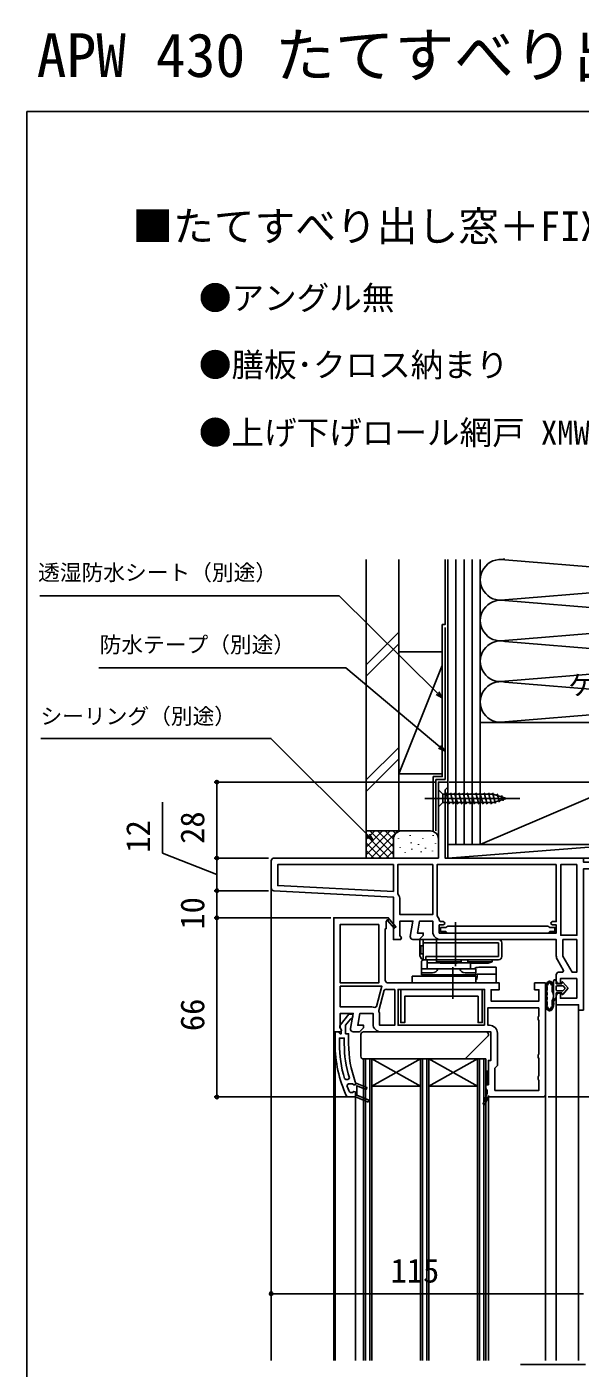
# Model space of a CAD drawing. Units: millimetres, scale not verified. Extents: x -525 to 525, y -783 to 778.
# Drawn here: x -525 to -321.2, y 284.4 to 778.5 of the extents above; entities that cross this region are included whole.
import ezdxf
from ezdxf.enums import TextEntityAlignment as Align

# ---------------------------------------------------------------- set-up
doc = ezdxf.new("R2010")
doc.units = ezdxf.units.MM
doc.header["$LTSCALE"] = 4
for name, color, linetype in [('0-2_USER1', 3, 'Continuous'), ('0-3_YKK_11', 7, 'Continuous'), ('0-5_YKK_12', 2, 'Continuous'), ('0-6_YKK_13', 4, 'Continuous'), ('0-8_YKK_D', 6, 'Continuous'), ('0-9_YKK_ZWAK', 7, 'Continuous'), ('0-A_YSS_K', 3, 'Continuous'), ('0-B_YSS_KE', 3, 'Continuous')]:
    doc.layers.add(name, color=color, linetype=linetype)
doc.styles.add('ＭＳ ゴシック', font='')
doc.styles.get('ＭＳ ゴシック').set_extended_font_data('MS Gothic')

msp = doc.modelspace()

# ---------------------------------------------------------------- linework, layer by layer
at = {"layer": '0-3_YKK_11'}
for p, q in [((-435, 461.249), (-435, 471.3)), ((-330, 427.1), (-330, 429.3)), ((-392, 423.9), (-389.5, 423.9))]:
    msp.add_line(p, q, dxfattribs=at)
for points in [[(-434, 472.3), (-373.4, 472.3), (-373.4, 500.3), (-370, 500.3), (-370, 498.4), (-370.5, 497.9), (-371, 497.4), (-371, 472.3), (-320, 472.3), (-320, 470.8), (-307.5, 470.8), (-307.5, 472.3), (-305, 472.3), (-305, 468.3), (-320, 468.3), (-320, 416.3), (-321.8, 416.3), (-321.8, 418.3), (-330, 418.3), (-330, 421.6)], [(-388.282, 458.935), (-388.4, 459.258), (-388.4, 469.9), (-375.5, 469.9)], [(-375.5, 469.9), (-375.5, 451.5), (-387.6, 451.5), (-387.6, 457.067)], [(-330, 469.9), (-373.9, 469.9), (-373.9, 451.1), (-373.762, 450.755)], [(-331.4, 448.9), (-330, 448.9), (-330, 469.9)], [(-383.785, 443.474), (-382.793, 449.1), (-387.6, 449.1), (-387.6, 443.744), (-387.058, 442.876), (-387.377, 442.3), (-390, 442.3), (-390, 457.942), (-434.052, 460.25)], [(-412, 408.3), (-412, 450.3), (-392.134, 450.3), (-392, 450.377), (-389.095, 446.959), (-389.705, 446.441), (-392.016, 449.161)], [(-392.394, 449.226), (-392.7, 449.049), (-392.7, 446.3), (-393, 446.3), (-393, 427.3)], [(-375.5, 445.2), (-375.5, 449.1), (-380.356, 449.1), (-381.132, 444.7), (-379, 444.7), (-379, 443.8), (-380.5, 442.3), (-382.8, 442.3)], [(-373.113, 449.348), (-372.616, 448.9), (-371.7, 448.9)], [(-371.7, 447.7), (-373.1, 447.7), (-373.1, 444.7), (-330, 444.7), (-330, 447.7), (-331.4, 447.7)], [(-330, 436.273), (-330, 442.3), (-372.6, 442.3)], [(-329, 430.3), (-327.655, 430.3), (-327.327, 430.867), (-329.611, 434.823)], [(-409.6, 425.1), (-394.221, 425.1), (-396.226, 417.616), (-396.899, 417.283)], [(-398, 417.5), (-409.6, 417.5), (-409.6, 425.1)], [(-392, 426.3), (-351, 426.3), (-351, 423.8), (-354, 423.8), (-354, 419.6), (-336.4, 419.6), (-336.4, 423.8), (-338, 423.8), (-338, 426.3), (-334, 426.3), (-334, 385.3)], [(-329, 422.6), (-328.5, 422.6), (-328.5, 420.7), (-322.5, 420.7), (-322.5, 427.9), (-328.5, 427.9), (-328.5, 426.1), (-329, 426.1)], [(-395.356, 415.791), (-395.383, 416.126), (-393.372, 423.632), (-392.775, 423.989)], [(-389.5, 423.9), (-389.5, 410.7), (-395.1, 410.7), (-395.1, 414.6)], [(-405.785, 409.474), (-404.793, 415.1), (-409.6, 415.1), (-409.6, 409.744), (-409.058, 408.876), (-409.377, 408.3), (-412, 408.3)], [(-397.5, 411.2), (-397.5, 415.1), (-402.356, 415.1), (-403.132, 410.7), (-401, 410.7), (-401, 409.8), (-402.5, 408.3), (-404.8, 408.3)], [(-336.4, 417.2), (-355.2, 417.2), (-355.2, 410.7), (-354.6, 410.7)], [(-351.7, 407.8), (-351.7, 395.895), (-352.15, 395.397), (-352.6, 394.9), (-352.6, 386.7), (-336.4, 386.7), (-336.4, 390.434), (-336.65, 390.867), (-336.65, 391.733), (-336.4, 392.166), (-336.4, 398.434), (-336.65, 398.867), (-336.65, 399.733), (-336.4, 400.166), (-336.4, 412.434), (-336.65, 412.867), (-336.65, 413.733), (-336.4, 414.166), (-336.4, 417.2)], [(-409.587, 410.817), (-406.475, 414.801), (-405, 414.801), (-405, 413.699), (-405.475, 413.2), (-405.845, 413.008), (-407.6, 410.762), (-407.6, 407.601), (-406.5, 407.601), (-406.5, 403.933)], [(-411.5, 403.933), (-411.5, 408.301), (-410.4, 408.301), (-409.904, 407.863), (-409.606, 407.601), (-409.2, 407.601), (-409.2, 409.001), (-409.4, 409.401)], [(-408.1, 403.933), (-408.1, 406.001), (-409.9, 406.001), (-409.9, 403.933)], [(-335, 384.3), (-355.189, 384.3), (-356.226, 381.559), (-356.974, 381.841), (-355.5, 385.739), (-355.5, 386.634), (-355.75, 387.067), (-356, 387.5), (-356, 388.8), (-355, 388.8), (-355, 397.8), (-354.1, 397.8), (-354.1, 408.3), (-394.6, 408.3)], [(-407.991, 391.056), (-407.513, 390.701), (-406.676, 390.701), (-406.199, 391.348)], [(-406.205, 386.201), (-405.747, 385.901), (-405.075, 385.901), (-404.59, 386.276), (-404, 386.201), (-404, 384.301), (-399.548, 382.529), (-404, 384.301), (-406.782, 384.301), (-407.236, 384.59)], [(-399.252, 383.272), (-403.5, 384.963), (-403.5, 388.44), (-400.048, 387.066), (-399.752, 387.809), (-403.5, 389.301), (-404, 389.301), (-404, 388.801), (-404.59, 388.726), (-405.075, 389.101), (-405.1, 389.101), (-406.635, 389.101), (-407.104, 388.426)], [(-404.03, 389.918), (-404, 389.747), (-404, 389.301), (-403.5, 389.301), (-399.752, 387.809), (-400.048, 387.066), (-403.5, 388.44), (-403.5, 384.963), (-399.252, 383.272)]]:
    msp.add_lwpolyline(points, dxfattribs=at)
for points in [[(-390, 459.944), (-432.6, 462.177), (-432.6, 469.9), (-390, 469.9)], [(-322.4, 469.9), (-322.4, 443.9), (-328.4, 443.9), (-328.4, 469.9)], [(-395.4, 447.9), (-395.4, 426.3), (-409.6, 426.3), (-409.6, 447.9)], [(-322.4, 442.3), (-322.4, 430.3), (-324.229, 430.3), (-327.6, 436.139), (-327.6, 442.3)], [(-356.4, 410.7), (-388.3, 410.7), (-388.3, 423.9), (-356.4, 423.9)]]:
    msp.add_lwpolyline(points, close=True, dxfattribs=at)
for centre, radius, start, end in [((-434, 471.3), 1, 90.00001, 179.99999), ((-434, 461.249), 1, 180, 266.99997), ((-390.5, 457.067), 2.9, 359.99999, 40.11919), ((-375.5, 449.1), 2.4, 5.9378, 43.60284), ((-392.178, 449.351), 0.25, 310.35701, 210), ((-372.6, 445.2), 2.9, 180.00001, 269.99999), ((-371.7, 448.3), 0.6, 269.99999, 90.00001), ((-331.4, 448.3), 0.6, 89.99999, 270.00001), ((-382.8, 443.3), 1, 170.00002, 270), ((-327.1, 436.273), 2.9, 179.99998, 209.99999), ((-329, 429.3), 1, 90.00001, 179.99999), ((-392, 427.3), 1, 180.00001, 269.99999), ((-329, 427.1), 1, 180.00001, 269.99999), ((-392, 427.3), 3.4, 256.82613, 269.99998), ((-329, 421.6), 1, 90.00001, 179.99999), ((-398, 414.6), 2.9, 67.68615, 89.99999), ((-398, 414.6), 2.9, 359.99996, 24.25263), ((-408.8, 410.201), 1, 141.91328, 233.13011), ((-394.6, 411.2), 2.9, 180.00001, 269.99999), ((-354.6, 407.8), 2.9, 0.00001, 89.99999), ((-404.8, 409.3), 1, 169.99999, 269.99998), ((-365.5, 403.933), 46, 180.00001, 204.86598), ((-365.5, 403.933), 44.4, 179.99999, 196.86019), ((-365.5, 403.933), 42.6, 179.99999, 197.18277), ((-365.5, 403.933), 41, 179.99999, 199.98888), ((-365.5, 403.933), 44.4, 200.44221, 203.53922), ((-399.4, 382.901), 0.4, 248.30059, 68.30061), ((-399.4, 382.901), 0.4, 248.30059, 68.30061), ((-335, 385.3), 1, 270.00001, 359.99999)]:
    msp.add_arc(centre, radius, start, end, dxfattribs=at)
at = {"layer": '0-5_YKK_12'}
for p, q in [((-435, 461.249), (-435, 287.3)), ((-330, 418.8), (-330, 287.3)), ((-321.8, 287.3), (-321.8, 416.8)), ((-412, 408.8), (-412, 287.3)), ((-411.504, 287.3), (-411.504, 408.3)), ((-401.005, 398.299), (-401.005, 287.3)), ((-356.005, 398.299), (-401.005, 398.299)), ((-400.305, 398.299), (-400.305, 287.3)), ((-398.705, 398.299), (-398.705, 287.3)), ((-398.005, 398.299), (-398.005, 287.3)), ((-380.005, 398.299), (-398.005, 388.299)), ((-398.005, 398.299), (-380.005, 388.299)), ((-380.005, 398.299), (-380.005, 287.3)), ((-379.305, 398.299), (-379.305, 287.3)), ((-377.705, 398.299), (-377.705, 287.3)), ((-377.005, 398.299), (-377.005, 287.3)), ((-359.005, 398.299), (-377.005, 388.299)), ((-377.005, 398.299), (-359.005, 388.299)), ((-359.005, 398.299), (-359.005, 287.3)), ((-358.305, 398.299), (-358.305, 287.3)), ((-356.705, 398.299), (-356.705, 287.3)), ((-356.005, 398.299), (-356.005, 287.3)), ((-380.005, 388.299), (-398.005, 388.299)), ((-359.005, 388.299), (-377.005, 388.299)), ((-404, 384.299), (-404, 287.299)), ((-355, 384.8), (-355, 287.3)), ((-334, 287.3), (-334, 385.3)), ((-319.301, 285.8), (-343.252, 285.8))]:
    msp.add_line(p, q, dxfattribs=at)
at = {"layer": '0-6_YKK_13'}
for p, q in [((-378.4, 494.3), (-343.4, 494.3)), ((-373.4, 497.4), (-373.4, 491.2)), ((-373.4, 497.4), (-371.85, 495.85)), ((-353.316, 495.85), (-371.85, 495.85)), ((-371.85, 495.85), (-371.85, 492.75)), ((-369.424, 492.2), (-370.549, 496.4)), ((-367.871, 492.2), (-368.996, 496.4)), ((-366.318, 492.2), (-367.443, 496.4)), ((-364.765, 492.2), (-365.89, 496.4)), ((-363.212, 492.2), (-364.337, 496.4)), ((-361.659, 492.2), (-362.784, 496.4)), ((-360.106, 492.2), (-361.231, 496.4)), ((-358.553, 492.2), (-359.679, 496.4)), ((-357, 492.2), (-358.126, 496.4)), ((-355.447, 492.2), (-356.573, 496.4)), ((-353.894, 492.2), (-355.02, 496.4)), ((-352.411, 492.459), (-353.467, 496.4)), ((-348.4, 494.3), (-353.316, 495.85)), ((-348.4, 494.3), (-353.316, 492.75)), ((-350.979, 492.91), (-351.792, 495.946)), ((-349.547, 493.362), (-350.096, 495.412)), ((-373.4, 491.2), (-371.85, 492.75)), ((-371.85, 492.75), (-353.316, 492.75)), ((-367.1, 448.67), (-367.1, 432.517)), ((-351.3, 442.3), (-380.3, 442.3)), ((-380.3, 442.3), (-380.3, 437.077)), ((-379.1, 434.8), (-379.1, 441.1)), ((-374.1, 442.3), (-374.1, 441.1)), ((-374.1, 436), (-374.1, 441.1)), ((-351.3, 436), (-351.3, 441.1)), ((-350.1, 441.1), (-350.1, 436)), ((-379.901, 436.988), (-379.1, 436.988)), ((-379.6, 434.3), (-379.1, 434.8)), ((-351.3, 434.8), (-379.1, 434.8)), ((-378.1, 436), (-351.3, 436)), ((-378.1, 434.8), (-378.1, 436)), ((-377.6, 431.5), (-377.6, 434.8)), ((-374.1, 434.8), (-374.1, 436)), ((-374.1, 434.1), (-374.1, 434.8)), ((-365.1, 434.1), (-365.1, 434.8)), ((-362.6, 434.1), (-362.6, 434.8)), ((-353.6, 434.1), (-353.6, 434.8)), ((-379.6, 429.3), (-379.6, 434.3)), ((-379.6, 431.5), (-359.6, 431.5)), ((-375.6, 430), (-379.6, 430)), ((-377.6, 433.7), (-372.9, 433.7)), ((-365.1, 434.1), (-374.1, 434.1)), ((-374.1, 434.1), (-372.6, 433.6)), ((-366.6, 433.6), (-372.6, 433.6)), ((-368.1, 420.453), (-368.1, 432.095)), ((-365.1, 434.1), (-366.6, 433.6)), ((-366.3, 433.7), (-361.6, 433.7)), ((-363.6, 430), (-359.6, 430)), ((-362.6, 434.1), (-361.1, 433.6)), ((-353.6, 434.1), (-362.6, 434.1)), ((-361.6, 431.5), (-361.6, 433.767)), ((-355.1, 433.6), (-361.1, 433.6)), ((-359.6, 429.3), (-359.6, 431.5)), ((-352.1, 432.1), (-358.6, 432.1)), ((-353.6, 434.1), (-355.1, 433.6)), ((-352.1, 426.3), (-352.1, 432.1)), ((-359.6, 428.8), (-383.1, 428.8)), ((-383.1, 426.3), (-383.1, 428.8)), ((-352.1, 426.3), (-383.1, 426.3)), ((-379.6, 429.3), (-359.6, 429.3)), ((-376.85, 428.8), (-376.85, 429.3)), ((-362.35, 428.8), (-362.35, 429.3)), ((-361.1, 428.8), (-361.1, 429.3)), ((-359.6, 426.3), (-359.6, 428.8)), ((-359.1, 428.8), (-359.1, 429.6)), ((-352.1, 429.6), (-359.1, 429.6)), ((-334, 418.009), (-334, 424.991)), ((-331, 427.001), (-331, 419.451)), ((-330, 426), (-330, 427)), ((-330, 426), (-330, 427)), ((-328, 426), (-330, 426)), ((-328, 426), (-330, 426)), ((-330, 423.7), (-330, 425)), ((-330, 423.7), (-330, 425)), ((-329.7, 425.3), (-327.7, 425.3)), ((-329.7, 425.3), (-327.7, 425.3)), ((-328, 426.498), (-328, 426)), ((-328, 426), (-328, 426.498)), ((-325.7, 424.35), (-327.644, 426.629)), ((-325.7, 424.35), (-327.644, 426.629)), ((-327.472, 425.195), (-326.918, 424.545)), ((-326.918, 424.545), (-327.472, 425.195)), ((-333.4, 423.709), (-333.4, 424.712)), ((-333.4, 422.029), (-333.4, 422.651)), ((-333.4, 420.349), (-333.4, 420.971)), ((-330, 422.7), (-328, 422.7)), ((-330, 420.9), (-330, 422.7)), ((-328, 422.7), (-330, 422.7)), ((-330, 420.9), (-330, 422.7)), ((-327.7, 423.4), (-329.7, 423.4)), ((-327.7, 423.4), (-329.7, 423.4)), ((-328, 422.7), (-328, 422.202)), ((-328, 422.202), (-328, 422.7)), ((-327.644, 422.071), (-325.7, 424.35)), ((-325.7, 424.35), (-327.644, 422.071)), ((-326.918, 424.155), (-327.472, 423.505)), ((-326.918, 424.155), (-327.472, 423.505)), ((-333.4, 418.288), (-333.4, 419.291)), ((-402.005, 407.3), (-402.005, 399.3)), ((-401.005, 408.3), (-356.005, 408.3)), ((-363.297, 398.593), (-355.297, 406.593)), ((-364.005, 398.3), (-401.005, 398.3)), ((-356, 393.363), (-355.563, 393.8)), ((-356, 392.914), (-355.114, 393.8)), ((-356, 392.465), (-355, 393.465)), ((-356, 392.016), (-355, 393.016)), ((-356, 391.567), (-355, 392.567)), ((-356, 391.118), (-355, 392.118)), ((-356, 390.669), (-355, 391.669)), ((-356, 390.22), (-355, 391.22)), ((-356, 389.771), (-355, 390.771)), ((-356, 389.322), (-355, 390.322)), ((-356, 388.873), (-355, 389.873)), ((-355.624, 388.8), (-355, 389.424)), ((-355.175, 388.8), (-355, 388.975))]:
    msp.add_line(p, q, dxfattribs=at)
for points in [[(-333.046, 447.2), (-370.063, 447.2), (-370.358, 446.95), (-370.654, 446.7), (-372.604, 446.7), (-372.604, 445.2), (-370.654, 445.2), (-370.358, 444.95), (-370.063, 444.7), (-333.046, 444.7), (-332.75, 444.95), (-332.454, 445.2), (-330.504, 445.2), (-330.504, 446.7), (-332.454, 446.7), (-332.75, 446.95)], [(-357.3, 423.9), (-387.3, 423.9), (-387.3, 411.7), (-385.8, 411.7), (-385.8, 421.4), (-358.8, 421.4), (-358.8, 411.7), (-357.3, 411.7)], [(-356, 393.8), (-355, 393.8), (-355, 388.8), (-356, 388.8)]]:
    msp.add_lwpolyline(points, close=True, dxfattribs=at)
for points in [[(-379.901, 436.988), (-379.901, 439.988), (-379.1, 439.988)], [(-379.1, 442.3), (-379.1, 441.1), (-351.3, 441.1)], [(-331, 419.451), (-330, 420.9), (-331, 419.451)]]:
    msp.add_lwpolyline(points, dxfattribs=at)
for centre, radius, start, end in [((-351.3, 441.1), 1.2, 0, 90), ((-377.3, 437.077), 3, 180, 231.45414), ((-351.3, 436), 1.2, 270, 0), ((-375.6, 432), 2, 270, 345.52249), ((-363.6, 432), 2, 194.47751, 270), ((-358.6, 429.6), 2.5, 90, 130.5358), ((-361.6, 428.8), 2.5, 323.1301, 0), ((-333.4, 424.991), 0.6, 167.56012, 180), ((-330.275, 424.301), 3.8, 142.61723, 167.56012), ((-333.352, 425.181), 0.2, 107.41595, 215.89399), ((-334, 424.712), 0.6, 0, 35.89399), ((-333.502, 425.658), 0.3, 287.41595, 337.1967), ((-332.5, 426.001), 1, 37.38277, 142.61723), ((-330.275, 424.301), 3.2, 141.12634, 157.1967), ((-333, 426.498), 0.3, 321.12634, 0.38612), ((-332.5, 426.501), 0.2, 359.61393, 180.38612), ((-332, 426.498), 0.3, 179.61393, 218.87367), ((-334.725, 424.301), 3.2, 22.8033, 38.87367), ((-331.498, 425.658), 0.3, 202.8033, 252.58405), ((-334.725, 424.301), 3.8, 11.41207, 37.38277), ((-331.648, 425.181), 0.2, 319.31808, 72.58405), ((-331.269, 424.855), 0.3, 139.31808, 189.09882), ((-330.5, 427.001), 0.5, 0.11462, 179.88538), ((-330.5, 427), 0.5, 360, 180.11459), ((-330.5, 427), 0.5, 0.00002, 0.11467), ((-329.7, 425), 0.3, 90, 180), ((-329.7, 425), 0.3, 90, 180), ((-327.798, 426.498), 0.202, 40.46381, 180), ((-327.798, 426.498), 0.202, 40.46381, 180), ((-327.7, 425), 0.3, 40.46381, 90), ((-327.7, 425), 0.3, 40.46381, 90), ((-333.4, 423.18), 0.2, 138.59038, 221.40962), ((-333.4, 421.5), 0.2, 138.59038, 221.40962), ((-334, 423.709), 0.6, 318.59038, 0), ((-334, 422.651), 0.6, 0, 41.40962), ((-334, 422.029), 0.6, 318.59038, 0), ((-334, 420.971), 0.6, 0, 41.40962), ((-334, 420.349), 0.6, 318.59038, 0), ((-331, 423.549), 0.6, 168.58793, 212.63687), ((-334.725, 424.301), 3.2, 348.58793, 9.09882), ((-334.2, 421.5), 3.2, 327.36313, 32.63687), ((-329.7, 423.7), 0.3, 180, 270), ((-329.7, 423.7), 0.3, 180, 270), ((-327.798, 422.202), 0.202, 180.00003, 319.53622), ((-327.798, 422.202), 0.202, 180, 319.53619), ((-327.7, 423.7), 0.3, 270, 319.53619), ((-327.7, 423.7), 0.3, 270, 319.53619), ((-327.146, 424.35), 0.3, 319.53619, 40.46381), ((-327.146, 424.35), 0.3, 319.53619, 40.46381), ((-333.4, 418.009), 0.6, 180, 192.43989), ((-330.275, 418.699), 3.8, 192.43989, 217.38277), ((-333.4, 419.82), 0.2, 138.59038, 221.40962), ((-333.352, 417.819), 0.2, 144.106, 252.58405), ((-334, 419.291), 0.6, 0, 41.40962), ((-334, 418.288), 0.6, 324.106, 0), ((-333.502, 417.342), 0.3, 22.8033, 72.58405), ((-332.5, 416.999), 1, 217.38277, 322.61723), ((-330.275, 418.699), 3.2, 202.8033, 218.87367), ((-333, 416.502), 0.3, 359.61392, 38.87367), ((-332.5, 416.499), 0.2, 179.61392, 0.38608), ((-332, 416.502), 0.3, 141.12633, 180.38608), ((-334.725, 418.699), 3.2, 321.12633, 337.1967), ((-331.498, 417.342), 0.3, 107.41595, 157.1967), ((-334.725, 418.699), 3.8, 322.61723, 11.41207), ((-331, 419.451), 0.6, 147.36313, 191.41207), ((-334.725, 418.699), 3.2, 350.90118, 11.41207), ((-331.648, 417.819), 0.2, 287.41595, 40.68193), ((-331.269, 418.145), 0.3, 170.90118, 220.68193), ((-401.005, 407.3), 1, 90, 180), ((-356.005, 407.3), 1, 315, 90), ((-401.005, 399.3), 1, 180, 270), ((-364.005, 399.3), 1, 270, 315)]:
    msp.add_arc(centre, radius, start, end, dxfattribs=at)
at = {"layer": '0-8_YKK_D'}
for p, q in [((-374.4, 500.3), (-456, 500.3)), ((-455, 472.3), (-455, 500.3)), ((-369.5, 500.3), (-28.23, 500.3)), ((-436, 472.3), (-456, 472.3)), ((-437, 472.3), (-456, 472.3)), ((-455, 472.3), (-455, 460.3)), ((-436, 460.3), (-456, 460.3)), ((-436, 460.3), (-456, 460.3)), ((-455, 460.3), (-455, 450.3)), ((-413, 450.3), (-456, 450.3)), ((-419.008, 450.3), (-456, 450.3)), ((-455, 450.3), (-455, 384.3)), ((-406.341, 384.3), (-456, 384.3)), ((-333, 384.3), (-108.23, 384.3)), ((-435.001, 325.3), (-435.008, 310.849)), ((-320.006, 311.787), (-435.008, 311.849))]:
    msp.add_line(p, q, dxfattribs=at)
for points in [[(-372, 531.276), (-373.813, 533.07), (-410.006, 568.887), (-520.263, 568.887)], [(-371, 511.642), (-372.952, 513.283), (-407.497, 542.322), (-498.445, 542.322)], [(-373.332, 533.556), (-372, 531.276), (-374.293, 532.584)], [(-397.492, 478.779), (-399.295, 480.582), (-435.115, 516.402), (-519.796, 516.402)], [(-372.512, 513.806), (-371, 511.642), (-373.392, 512.76)], [(-455, 466.3), (-475, 474.142), (-475, 492.869)], [(-398.812, 481.065), (-397.492, 478.779), (-399.778, 480.099)]]:
    msp.add_lwpolyline(points, dxfattribs=at)
for centre in [(-455, 500.3), (-455, 472.3), (-455, 472.3), (-455, 460.3), (-455, 460.3), (-455, 450.3), (-455, 450.3), (-455, 384.3), (-435.008, 311.849)]:
    msp.add_circle(centre, 0.637, dxfattribs=at)
at = {"layer": '0-9_YKK_ZWAK'}
for q in [(-525, -782.7), (525, 747.3)]:
    msp.add_line((-525, 747.3), q, dxfattribs=at)
at = {"layer": '0-A_YSS_K'}
for p, q in [((-370, 582.303), (-370, 477.3)), ((-367, 582.303), (-367, 477.3)), ((-364, 582.303), (-364, 477.3)), ((-361, 582.303), (-361, 477.3)), ((-358, 522.3), (-358, 582.303)), ((-358, 477.3), (-358, 582.303)), ((-262.032, 574.958), (-348.968, 582.142)), ((-348.968, 567.458), (-262.032, 574.642)), ((-262.032, 559.958), (-348.968, 567.142)), ((-348.968, 552.458), (-262.032, 559.642)), ((-400, 543.511), (-388, 555.511)), ((-400, 539.269), (-388, 551.269)), ((-348.968, 552.142), (-262.032, 544.958)), ((-372, 548.3), (-388, 548.3)), ((-388, 503.3), (-388, 548.3)), ((-370, 548.3), (-370, 503.3)), ((-262.032, 544.642), (-348.968, 537.458)), ((-372, 543.3), (-388, 503.3)), ((-348.968, 537.142), (-262.032, 529.958)), ((-348.968, 522.458), (-262.032, 529.642)), ((-253, 522.3), (-358, 477.3)), ((-388, 513.085), (-400, 501.085)), ((-400, 496.842), (-388, 508.842)), ((-388, 503.3), (-372, 503.3)), ((-400, 482.3), (-400, 472.3)), ((-387, 482.3), (-400, 482.3)), ((-400, 473.442), (-391.142, 482.3)), ((-400, 476.271), (-393.971, 482.3)), ((-400, 479.099), (-396.799, 482.3)), ((-400, 481.927), (-399.627, 482.3)), ((-400, 480.785), (-391.515, 472.3)), ((-398.686, 482.3), (-390, 473.614)), ((-398.314, 472.3), (-388.314, 482.3)), ((-395.858, 482.3), (-390, 476.442)), ((-393.029, 482.3), (-390, 479.271)), ((-390.201, 482.3), (-389.219, 481.318)), ((-390, 479.3), (-390, 472.3)), ((-388.172, 479.495), (-388.172, 479.695)), ((-387.373, 482.3), (-387.352, 482.279)), ((-376.4, 482.3), (-387, 482.3)), ((-383.833, 480.496), (-383.833, 480.696)), ((-379.159, 479.495), (-379.159, 479.695)), ((-375.318, 480.496), (-375.318, 480.696)), ((-373.4, 479.3), (-373.4, 472.8)), ((-400, 477.957), (-394.343, 472.3)), ((-400, 475.128), (-397.172, 472.3)), ((-395.485, 472.3), (-390, 477.785)), ((-392.657, 472.3), (-389.982, 474.975)), ((-387.505, 476.157), (-387.505, 476.357)), ((-385.674, 474.301), (-385.674, 474.501)), ((-383.499, 477.826), (-383.499, 478.026)), ((-383.165, 475.489), (-383.165, 475.689)), ((-380.706, 477.223), (-380.706, 477.423)), ((-379.745, 474.516), (-379.745, 474.716)), ((-378.158, 475.823), (-378.158, 476.023)), ((-375.651, 474.82), (-375.651, 475.02)), ((-374.486, 477.492), (-374.486, 477.692)), ((-305, 477.3), (-370, 472.3)), ((-358, 477.3), (-370, 477.3))]:
    msp.add_line(p, q, dxfattribs=at)
msp.add_lwpolyline([(-305, 472.3), (-370, 472.3), (-370, 477.3), (-305, 477.3)], close=True, dxfattribs=at)
for centre, radius, start, end in [((-350.5, 574.8), 7.5, 78.21648, 281.78353), ((-350.5, 589.8), 7.5, 268.44532, 281.78353), ((-350.5, 559.8), 7.5, 78.21649, 281.78353), ((-350.5, 544.8), 7.5, 78.21649, 281.78353), ((-350.5, 529.8), 7.5, 78.21649, 281.78353), ((-387, 479.3), 3, 90, 180), ((-376.4, 479.3), 3, 0, 90)]:
    msp.add_arc(centre, radius, start, end, dxfattribs=at)
at = {"layer": '0-B_YSS_KE'}
for p, q in [((-400, 582.303), (-400, 482.3)), ((-388, 582.303), (-388, 482.3)), ((-375.4, 502.3), (-375.4, 482.3)), ((-374.4, 501.3), (-374.4, 482.3)), ((-388, 482.3), (-400, 482.3))]:
    msp.add_line(p, q, dxfattribs=at)
for points in [[(-375.4, 502.3), (-372, 502.3), (-372, 558.3), (-371, 558.3), (-371, 582.303)], [(-374.4, 501.3), (-371, 501.3), (-371, 557.3)]]:
    msp.add_lwpolyline(points, dxfattribs=at)
msp.add_lwpolyline([(-358, 522.3), (-358, 477.3), (-253, 477.3), (-253, 522.3)], close=True, dxfattribs=at)

# ---------------------------------------------------------------- texts
at = {"layer": '0-2_USER1', "style": 'ＭＳ ゴシック'}
for s, height, p in [('APW 430 たてすべり出し窓', 16.13, (-521.375, 755.175)), ('■たてすべり出し窓＋FIX段窓\u3000グレモンハンドル仕様', 11, (-486.153, 696.26)), ('●アングル無', 8.798, (-461.636, 671.595)), ('●膳板･クロス納まり', 8.798, (-461.636, 646.936)), ('●上げ下げロール網戸 XMWを取付けた場合', 8.798, (-461.636, 622.005))]:
    msp.add_text(s, height=height, dxfattribs=at).set_placement(p, align=Align.BOTTOM_LEFT)
at = {"layer": '0-8_YKK_D', "style": 'ＭＳ ゴシック'}
for s, height, p in [('透湿防水シート（別途）', 5.865, (-520.848, 572.806)), ('防水テープ（別途）', 5.865, (-498.203, 546.225)), ('ケースカバー出幅（96）', 7.331, (-325.665, 530.107)), ('シーリング（別途）', 5.865, (-519.965, 519.875))]:
    msp.add_text(s, height=height, dxfattribs=at).set_placement(p, align=Align.BOTTOM_LEFT)
for s, rotation, p in [('12', 90, (-477, 474.301)), ('28', 90, (-457, 477.539)), ('10', 90, (-457, 445.959)), ('66', 90, (-457, 408.573)), ('115', 359.969, (-391.074, 313.325))]:
    msp.add_text(s, height=8.798, rotation=rotation, dxfattribs=at).set_placement(p, align=Align.BOTTOM_LEFT)

doc.saveas('drawing.dxf')
